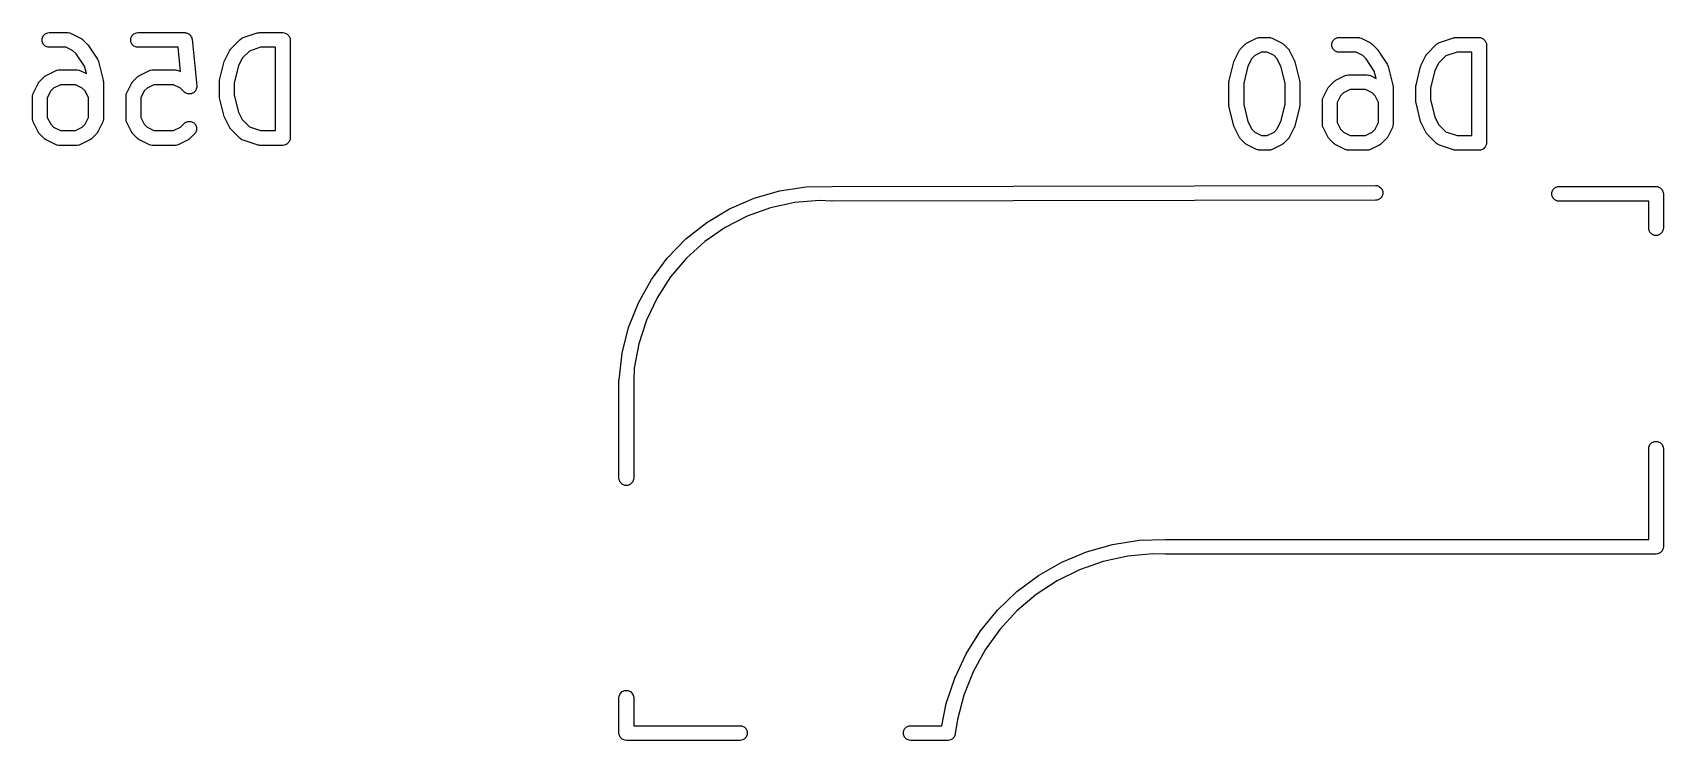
# Model space of a CAD drawing. Extents: x 2.6 to 14.1, y -9.2 to -3.9.
# Drawn here: x 13.325 to 13.979, y -6.489 to -6.205 of the extents above; entities that cross this region are included whole.
import ezdxf

# ---------------------------------------------------------------- set-up
doc = ezdxf.new("R2010")
doc.units = 0
doc.header["$MEASUREMENT"] = 0
doc.layers.add('BLACK', color=7, linetype='CONTINUOUS')

msp = doc.modelspace()

# ---------------------------------------------------------------- linework, layer by layer
at = {"layer": 'BLACK', "linetype": 'CONTINUOUS'}
for p, q in [((13.3285, -6.20693), (13.32894, -6.20586)), ((13.32894, -6.20586), (13.32975, -6.20505)), ((13.32975, -6.20505), (13.33082, -6.20461)), ((13.33082, -6.20461), (13.3314, -6.20455)), ((13.3314, -6.20455), (13.33889, -6.20455)), ((13.33889, -6.20455), (13.33947, -6.20461)), ((13.33947, -6.20461), (13.33957, -6.20465)), ((13.33957, -6.20465), (13.33967, -6.20466)), ((13.33967, -6.20466), (13.34021, -6.20486)), ((13.34021, -6.20486), (13.34396, -6.20674)), ((13.36412, -6.20693), (13.36456, -6.20586)), ((13.36456, -6.20586), (13.36538, -6.20505)), ((13.36538, -6.20505), (13.36644, -6.20461)), ((13.36644, -6.20461), (13.36702, -6.20455)), ((13.36702, -6.20455), (13.38576, -6.20455)), ((13.38576, -6.20455), (13.38598, -6.20457)), ((13.38598, -6.20457), (13.38605, -6.20457)), ((13.38605, -6.20457), (13.38612, -6.20459)), ((13.38612, -6.20459), (13.38634, -6.20461)), ((13.38634, -6.20461), (13.38674, -6.20477)), ((13.38674, -6.20477), (13.38715, -6.2049)), ((13.38715, -6.2049), (13.38727, -6.20499)), ((13.38727, -6.20499), (13.3874, -6.20505)), ((13.3874, -6.20505), (13.38771, -6.20535)), ((13.38771, -6.20535), (13.38804, -6.20563)), ((13.38804, -6.20563), (13.38811, -6.20576)), ((13.38811, -6.20576), (13.38822, -6.20586)), ((13.38822, -6.20586), (13.38838, -6.20626)), ((13.38838, -6.20626), (13.38859, -6.20664)), ((13.38859, -6.20664), (13.38863, -6.20686)), ((13.40867, -6.20681), (13.4092, -6.20658)), ((13.4092, -6.20658), (13.41483, -6.2047)), ((13.41483, -6.2047), (13.41511, -6.20464)), ((13.41511, -6.20464), (13.41518, -6.20461)), ((13.41518, -6.20461), (13.41529, -6.2046)), ((13.41529, -6.2046), (13.41539, -6.20458)), ((13.41539, -6.20458), (13.41547, -6.20458)), ((13.41547, -6.20458), (13.41576, -6.20455)), ((13.41576, -6.20455), (13.42513, -6.20455)), ((13.42513, -6.20455), (13.42571, -6.20461)), ((13.42571, -6.20461), (13.42677, -6.20505)), ((13.42677, -6.20505), (13.42759, -6.20586)), ((13.42759, -6.20586), (13.42803, -6.20693)), ((13.81601, -6.20683), (13.81655, -6.20663)), ((13.81655, -6.20663), (13.81666, -6.20662)), ((13.81666, -6.20662), (13.81676, -6.20658)), ((13.81676, -6.20658), (13.81733, -6.20652)), ((13.81733, -6.20652), (13.82108, -6.20652)), ((13.82108, -6.20652), (13.82166, -6.20658)), ((13.82166, -6.20658), (13.82176, -6.20662)), ((13.82176, -6.20662), (13.82186, -6.20663)), ((13.82186, -6.20663), (13.8224, -6.20683)), ((13.84756, -6.20702), (13.84863, -6.20658)), ((13.84863, -6.20658), (13.84921, -6.20652)), ((13.84921, -6.20652), (13.8567, -6.20652)), ((13.8567, -6.20652), (13.85728, -6.20658)), ((13.85728, -6.20658), (13.85738, -6.20662)), ((13.85738, -6.20662), (13.85748, -6.20663)), ((13.85748, -6.20663), (13.85802, -6.20683)), ((13.88952, -6.20855), (13.89514, -6.20667)), ((13.89514, -6.20667), (13.89543, -6.20661)), ((13.89543, -6.20661), (13.8955, -6.20658)), ((13.8955, -6.20658), (13.8956, -6.20657)), ((13.8956, -6.20657), (13.89571, -6.20654)), ((13.89571, -6.20654), (13.89578, -6.20655)), ((13.89578, -6.20655), (13.89607, -6.20652)), ((13.89607, -6.20652), (13.90545, -6.20652)), ((13.90545, -6.20652), (13.90602, -6.20658)), ((13.90602, -6.20658), (13.90709, -6.20702)), ((13.3285, -6.20808), (13.3285, -6.20693)), ((13.32894, -6.20915), (13.3285, -6.20808)), ((13.32975, -6.20996), (13.32894, -6.20915)), ((13.33082, -6.2104), (13.32975, -6.20996)), ((13.3314, -6.21046), (13.33082, -6.2104)), ((13.3382, -6.21046), (13.3314, -6.21046)), ((13.34089, -6.21181), (13.3382, -6.21046)), ((13.34222, -6.21314), (13.34089, -6.21181)), ((13.34553, -6.21809), (13.34222, -6.21314)), ((13.34396, -6.20674), (13.34421, -6.20689)), ((13.34421, -6.20689), (13.34428, -6.20692)), ((13.34428, -6.20692), (13.34436, -6.20699)), ((13.34436, -6.20699), (13.34445, -6.20705)), ((13.34445, -6.20705), (13.34451, -6.20711)), ((13.34451, -6.20711), (13.34473, -6.20729)), ((13.34473, -6.20729), (13.34661, -6.20917)), ((13.34661, -6.20917), (13.34661, -6.20917)), ((13.34661, -6.20917), (13.34661, -6.20917)), ((13.34661, -6.20917), (13.3468, -6.2094)), ((13.3468, -6.2094), (13.34697, -6.20961)), ((13.34697, -6.20961), (13.34697, -6.20961)), ((13.34697, -6.20961), (13.34698, -6.20962)), ((13.34698, -6.20962), (13.35072, -6.21524)), ((13.36412, -6.20808), (13.36412, -6.20693)), ((13.36456, -6.20915), (13.36412, -6.20808)), ((13.36538, -6.20996), (13.36456, -6.20915)), ((13.36644, -6.2104), (13.36538, -6.20996)), ((13.36702, -6.21046), (13.36644, -6.2104)), ((13.38309, -6.21046), (13.36702, -6.21046)), ((13.38407, -6.22023), (13.38309, -6.21046)), ((13.38863, -6.20686), (13.38866, -6.20693)), ((13.38866, -6.20693), (13.38866, -6.207)), ((13.38866, -6.207), (13.3887, -6.20721)), ((13.3887, -6.20721), (13.39058, -6.22596)), ((13.40187, -6.21556), (13.40374, -6.21181)), ((13.40374, -6.21181), (13.4039, -6.21156)), ((13.4039, -6.21156), (13.40393, -6.21149)), ((13.40393, -6.21149), (13.404, -6.21141)), ((13.404, -6.21141), (13.40405, -6.21132)), ((13.40405, -6.21132), (13.40411, -6.21127)), ((13.40411, -6.21127), (13.4043, -6.21104)), ((13.4043, -6.21104), (13.40805, -6.20729)), ((13.40805, -6.20729), (13.40849, -6.20692)), ((13.40849, -6.20692), (13.40859, -6.20688)), ((13.40859, -6.20688), (13.40867, -6.20681)), ((13.41173, -6.21196), (13.40881, -6.21488)), ((13.41624, -6.21046), (13.41173, -6.21196)), ((13.42218, -6.21046), (13.41624, -6.21046)), ((13.42218, -6.24392), (13.42218, -6.21046)), ((13.42803, -6.20693), (13.42809, -6.2075)), ((13.42809, -6.2075), (13.42809, -6.24687)), ((13.80719, -6.21565), (13.80907, -6.2119)), ((13.80907, -6.2119), (13.80922, -6.21165)), ((13.80922, -6.21165), (13.80925, -6.21158)), ((13.80925, -6.21158), (13.80932, -6.2115)), ((13.80932, -6.2115), (13.80938, -6.21141)), ((13.80938, -6.21141), (13.80944, -6.21136)), ((13.80944, -6.21136), (13.80962, -6.21113)), ((13.80962, -6.21113), (13.8115, -6.20926)), ((13.8115, -6.20926), (13.81172, -6.20907)), ((13.81172, -6.20907), (13.81177, -6.20902)), ((13.81177, -6.20902), (13.81186, -6.20896)), ((13.81186, -6.20896), (13.81194, -6.20889)), ((13.81194, -6.20889), (13.81202, -6.20886)), ((13.81202, -6.20886), (13.81226, -6.20871)), ((13.81226, -6.20871), (13.81601, -6.20683)), ((13.81803, -6.21243), (13.81533, -6.21377)), ((13.82039, -6.21243), (13.81803, -6.21243)), ((13.82308, -6.21377), (13.82039, -6.21243)), ((13.8224, -6.20683), (13.82615, -6.20871)), ((13.82615, -6.20871), (13.8264, -6.20886)), ((13.8264, -6.20886), (13.82647, -6.20889)), ((13.82647, -6.20889), (13.82655, -6.20896)), ((13.82655, -6.20896), (13.82664, -6.20902)), ((13.82664, -6.20902), (13.82669, -6.20907)), ((13.82669, -6.20907), (13.82692, -6.20926)), ((13.82692, -6.20926), (13.8288, -6.21113)), ((13.8288, -6.21113), (13.82898, -6.21136)), ((13.82898, -6.21136), (13.82904, -6.21141)), ((13.82904, -6.21141), (13.8291, -6.2115)), ((13.8291, -6.2115), (13.82916, -6.21158)), ((13.82916, -6.21158), (13.82919, -6.21165)), ((13.82919, -6.21165), (13.82935, -6.2119)), ((13.82935, -6.2119), (13.83122, -6.21565)), ((13.84631, -6.2089), (13.84675, -6.20783)), ((13.84631, -6.21005), (13.84631, -6.2089)), ((13.84675, -6.21111), (13.84631, -6.21005)), ((13.84675, -6.20783), (13.84756, -6.20702)), ((13.84756, -6.21193), (13.84675, -6.21111)), ((13.84863, -6.21237), (13.84756, -6.21193)), ((13.84921, -6.21243), (13.84863, -6.21237)), ((13.85601, -6.21243), (13.84921, -6.21243)), ((13.8587, -6.21377), (13.85601, -6.21243)), ((13.85802, -6.20683), (13.86177, -6.20871)), ((13.86177, -6.20871), (13.86202, -6.20886)), ((13.86202, -6.20886), (13.86209, -6.20889)), ((13.86209, -6.20889), (13.86218, -6.20896)), ((13.86218, -6.20896), (13.86226, -6.20902)), ((13.86226, -6.20902), (13.86232, -6.20907)), ((13.86232, -6.20907), (13.86254, -6.20926)), ((13.86254, -6.20926), (13.86442, -6.21113)), ((13.86442, -6.21113), (13.86442, -6.21114)), ((13.86442, -6.21114), (13.86442, -6.21114)), ((13.86442, -6.21114), (13.86461, -6.21137)), ((13.86461, -6.21137), (13.86478, -6.21158)), ((13.86478, -6.21158), (13.86478, -6.21158)), ((13.86478, -6.21158), (13.86479, -6.21158)), ((13.86479, -6.21158), (13.86853, -6.21721)), ((13.88443, -6.21324), (13.88461, -6.21301)), ((13.88461, -6.21301), (13.88836, -6.20926)), ((13.88836, -6.20926), (13.88881, -6.20889)), ((13.88881, -6.20889), (13.88891, -6.20885)), ((13.88891, -6.20885), (13.88899, -6.20878)), ((13.88899, -6.20878), (13.88952, -6.20855)), ((13.89655, -6.21243), (13.89205, -6.21393)), ((13.9025, -6.21243), (13.89655, -6.21243)), ((13.9025, -6.24589), (13.9025, -6.21243)), ((13.90709, -6.20702), (13.9079, -6.20783)), ((13.9079, -6.20783), (13.90834, -6.2089)), ((13.90834, -6.2089), (13.9084, -6.20947)), ((13.9084, -6.20947), (13.9084, -6.24884)), ((13.33382, -6.21986), (13.33436, -6.21965)), ((13.33436, -6.21965), (13.33447, -6.21965)), ((13.33447, -6.21965), (13.33457, -6.21961)), ((13.33457, -6.21961), (13.33514, -6.21955)), ((13.33514, -6.21955), (13.34264, -6.21955)), ((13.34264, -6.21955), (13.34322, -6.21961)), ((13.34322, -6.21961), (13.34332, -6.21965)), ((13.34332, -6.21965), (13.34342, -6.21965)), ((13.34342, -6.21965), (13.34396, -6.21986)), ((13.34626, -6.22101), (13.34553, -6.21809)), ((13.35072, -6.21524), (13.35089, -6.21556)), ((13.35089, -6.21556), (13.35094, -6.21562)), ((13.35094, -6.21562), (13.35096, -6.21569)), ((13.35096, -6.21569), (13.351, -6.21575)), ((13.351, -6.21575), (13.35101, -6.21582)), ((13.35101, -6.21582), (13.35113, -6.21616)), ((13.35113, -6.21616), (13.35301, -6.22366)), ((13.37132, -6.21986), (13.37186, -6.21965)), ((13.37186, -6.21965), (13.37197, -6.21965)), ((13.37197, -6.21965), (13.37206, -6.21961)), ((13.37206, -6.21961), (13.37264, -6.21955)), ((13.37264, -6.21955), (13.38201, -6.21955)), ((13.38201, -6.21955), (13.38259, -6.21961)), ((13.38259, -6.21961), (13.38269, -6.21965)), ((13.38269, -6.21965), (13.38279, -6.21965)), ((13.38279, -6.21965), (13.38333, -6.21986)), ((13.39977, -6.22366), (13.40165, -6.21616)), ((13.40165, -6.21616), (13.40166, -6.21612)), ((13.40166, -6.2161), (13.40175, -6.21586)), ((13.40166, -6.21612), (13.40166, -6.2161)), ((13.40175, -6.21586), (13.40184, -6.21562)), ((13.40184, -6.21562), (13.40185, -6.2156)), ((13.40185, -6.2156), (13.40187, -6.21556)), ((13.4073, -6.21791), (13.40559, -6.22474)), ((13.40881, -6.21488), (13.4073, -6.21791)), ((13.8051, -6.22376), (13.80697, -6.21626)), ((13.80697, -6.21626), (13.80699, -6.21621)), ((13.80699, -6.21619), (13.80708, -6.21595)), ((13.80699, -6.21621), (13.80699, -6.21619)), ((13.80708, -6.21595), (13.80717, -6.21571)), ((13.80717, -6.21571), (13.80718, -6.21569)), ((13.80718, -6.21569), (13.80719, -6.21565)), ((13.81262, -6.218), (13.81091, -6.22483)), ((13.81414, -6.21497), (13.81262, -6.218)), ((13.81533, -6.21377), (13.81414, -6.21497)), ((13.82428, -6.21497), (13.82308, -6.21377)), ((13.8258, -6.218), (13.82428, -6.21497)), ((13.8275, -6.22483), (13.8258, -6.218)), ((13.83122, -6.21565), (13.83124, -6.21569)), ((13.83124, -6.21569), (13.83125, -6.21571)), ((13.83125, -6.21571), (13.83134, -6.21595)), ((13.83134, -6.21595), (13.83143, -6.21619)), ((13.83143, -6.21619), (13.83143, -6.21621)), ((13.83143, -6.21621), (13.83145, -6.21626)), ((13.83145, -6.21626), (13.83332, -6.22376)), ((13.86003, -6.2151), (13.8587, -6.21377)), ((13.86334, -6.22006), (13.86003, -6.2151)), ((13.86853, -6.21721), (13.8687, -6.21753)), ((13.8687, -6.21753), (13.86875, -6.21759)), ((13.86875, -6.21759), (13.86877, -6.21766)), ((13.86877, -6.21766), (13.86881, -6.21772)), ((13.86881, -6.21772), (13.86882, -6.21779)), ((13.86882, -6.21779), (13.86894, -6.21813)), ((13.86894, -6.21813), (13.87082, -6.22563)), ((13.88009, -6.22563), (13.88196, -6.21813)), ((13.88196, -6.21813), (13.88198, -6.21809)), ((13.88198, -6.21807), (13.88207, -6.21783)), ((13.88198, -6.21809), (13.88198, -6.21807)), ((13.88207, -6.21783), (13.88216, -6.21759)), ((13.88216, -6.21759), (13.88217, -6.21757)), ((13.88217, -6.21757), (13.88218, -6.21753)), ((13.88218, -6.21753), (13.88406, -6.21378)), ((13.88406, -6.21378), (13.88422, -6.21353)), ((13.88422, -6.21353), (13.88425, -6.21346)), ((13.88425, -6.21346), (13.88431, -6.21338)), ((13.88431, -6.21338), (13.88437, -6.21329)), ((13.88437, -6.21329), (13.88443, -6.21324)), ((13.88913, -6.21685), (13.88761, -6.21988)), ((13.89205, -6.21393), (13.88913, -6.21685)), ((13.325, -6.22868), (13.32688, -6.22493)), ((13.32688, -6.22493), (13.32704, -6.22468)), ((13.32704, -6.22468), (13.32707, -6.22461)), ((13.32707, -6.22461), (13.32713, -6.22453)), ((13.32713, -6.22453), (13.32719, -6.22444)), ((13.32719, -6.22444), (13.32725, -6.22439)), ((13.32725, -6.22439), (13.32743, -6.22416)), ((13.32743, -6.22416), (13.32931, -6.22229)), ((13.32931, -6.22229), (13.32953, -6.2221)), ((13.32953, -6.2221), (13.32958, -6.22204)), ((13.32958, -6.22204), (13.32967, -6.22199)), ((13.32967, -6.22199), (13.32975, -6.22192)), ((13.32975, -6.22192), (13.32983, -6.22189)), ((13.32983, -6.22189), (13.33007, -6.22174)), ((13.33007, -6.22174), (13.33382, -6.21986)), ((13.33584, -6.22546), (13.33314, -6.2268)), ((13.34195, -6.22546), (13.33584, -6.22546)), ((13.34464, -6.2268), (13.34195, -6.22546)), ((13.34396, -6.21986), (13.34626, -6.22101)), ((13.35301, -6.22366), (13.35302, -6.22376)), ((13.35302, -6.22376), (13.35304, -6.2238)), ((13.35304, -6.2238), (13.35306, -6.22402)), ((13.35306, -6.22402), (13.35309, -6.22423)), ((13.35309, -6.22423), (13.35309, -6.22428)), ((13.35309, -6.22428), (13.3531, -6.22438)), ((13.3531, -6.22438), (13.3531, -6.23938)), ((13.3625, -6.22868), (13.36437, -6.22493)), ((13.36437, -6.22493), (13.36453, -6.22468)), ((13.36453, -6.22468), (13.36456, -6.22461)), ((13.36456, -6.22461), (13.36463, -6.22453)), ((13.36463, -6.22453), (13.36468, -6.22444)), ((13.36468, -6.22444), (13.36474, -6.22439)), ((13.36474, -6.22439), (13.36493, -6.22416)), ((13.36493, -6.22416), (13.3668, -6.22229)), ((13.3668, -6.22229), (13.36703, -6.2221)), ((13.36703, -6.2221), (13.36708, -6.22204)), ((13.36708, -6.22204), (13.36717, -6.22199)), ((13.36717, -6.22199), (13.36725, -6.22192)), ((13.36725, -6.22192), (13.36732, -6.22189)), ((13.36732, -6.22189), (13.36757, -6.22174)), ((13.36757, -6.22174), (13.37132, -6.21986)), ((13.37334, -6.22546), (13.37064, -6.2268)), ((13.38132, -6.22546), (13.37334, -6.22546)), ((13.38401, -6.2268), (13.38132, -6.22546)), ((13.38333, -6.21986), (13.38407, -6.22023)), ((13.39058, -6.22596), (13.39058, -6.22654)), ((13.39968, -6.22438), (13.39969, -6.22428)), ((13.39968, -6.23), (13.39968, -6.22438)), ((13.39969, -6.22423), (13.39972, -6.22402)), ((13.39969, -6.22428), (13.39969, -6.22423)), ((13.39972, -6.22402), (13.39974, -6.2238)), ((13.39974, -6.2238), (13.39976, -6.22376)), ((13.39976, -6.22376), (13.39977, -6.22366)), ((13.40559, -6.22474), (13.40559, -6.22964)), ((13.80501, -6.22433), (13.80504, -6.22411)), ((13.80502, -6.22437), (13.80501, -6.22433)), ((13.80501, -6.22447), (13.80502, -6.22437)), ((13.80501, -6.23385), (13.80501, -6.22447)), ((13.80504, -6.22411), (13.80506, -6.2239)), ((13.80506, -6.2239), (13.80508, -6.22385)), ((13.80508, -6.22385), (13.8051, -6.22376)), ((13.81091, -6.22483), (13.81091, -6.23348)), ((13.8275, -6.23348), (13.8275, -6.22483)), ((13.83332, -6.22376), (13.83334, -6.22385)), ((13.83334, -6.22385), (13.83335, -6.2239)), ((13.83335, -6.2239), (13.83337, -6.22411)), ((13.83337, -6.22411), (13.83341, -6.22433)), ((13.83341, -6.22433), (13.8334, -6.22437)), ((13.8334, -6.22437), (13.83341, -6.22447)), ((13.83341, -6.22447), (13.83341, -6.23385)), ((13.84506, -6.22636), (13.84524, -6.22613)), ((13.84524, -6.22613), (13.84712, -6.22426)), ((13.84712, -6.22426), (13.84734, -6.22407)), ((13.84734, -6.22407), (13.84739, -6.22401)), ((13.84739, -6.22401), (13.84748, -6.22396)), ((13.84748, -6.22396), (13.84756, -6.22389)), ((13.84756, -6.22389), (13.84764, -6.22386)), ((13.84764, -6.22386), (13.84788, -6.22371)), ((13.84788, -6.22371), (13.85163, -6.22183)), ((13.85163, -6.22183), (13.85217, -6.22162)), ((13.85217, -6.22162), (13.85228, -6.22162)), ((13.85228, -6.22162), (13.85238, -6.22158)), ((13.85238, -6.22158), (13.85295, -6.22152)), ((13.85295, -6.22152), (13.86045, -6.22152)), ((13.86045, -6.22152), (13.86103, -6.22158)), ((13.86103, -6.22158), (13.86113, -6.22162)), ((13.86113, -6.22162), (13.86123, -6.22162)), ((13.86123, -6.22162), (13.86177, -6.22183)), ((13.86177, -6.22183), (13.86407, -6.22298)), ((13.86407, -6.22298), (13.86334, -6.22006)), ((13.87082, -6.22563), (13.87083, -6.22573)), ((13.87083, -6.22573), (13.87085, -6.22577)), ((13.87085, -6.22577), (13.87087, -6.22599)), ((13.87087, -6.22599), (13.8709, -6.2262)), ((13.8709, -6.2262), (13.8709, -6.22625)), ((13.8709, -6.22625), (13.87091, -6.22635)), ((13.88, -6.2262), (13.88003, -6.22599)), ((13.88001, -6.22625), (13.88, -6.2262)), ((13.88, -6.22635), (13.88001, -6.22625)), ((13.88003, -6.22599), (13.88006, -6.22577)), ((13.88006, -6.22577), (13.88007, -6.22573)), ((13.88007, -6.22573), (13.88009, -6.22563)), ((13.88761, -6.21988), (13.8859, -6.22671)), ((13.32469, -6.23), (13.32475, -6.22943)), ((13.32469, -6.23938), (13.32469, -6.23)), ((13.32475, -6.22943), (13.32479, -6.22933)), ((13.32479, -6.22933), (13.3248, -6.22922)), ((13.3248, -6.22922), (13.325, -6.22868)), ((13.33195, -6.228), (13.3306, -6.2307)), ((13.3306, -6.2307), (13.3306, -6.23868)), ((13.33314, -6.2268), (13.33195, -6.228)), ((13.34584, -6.228), (13.34464, -6.2268)), ((13.34719, -6.2307), (13.34584, -6.228)), ((13.34719, -6.23868), (13.34719, -6.2307)), ((13.36219, -6.23), (13.36224, -6.22943)), ((13.36219, -6.23938), (13.36219, -6.23)), ((13.36224, -6.22943), (13.36229, -6.22933)), ((13.36229, -6.22922), (13.3625, -6.22868)), ((13.36229, -6.22933), (13.36229, -6.22922)), ((13.36944, -6.228), (13.36809, -6.2307)), ((13.36809, -6.2307), (13.36809, -6.23868)), ((13.37064, -6.2268), (13.36944, -6.228)), ((13.38555, -6.22834), (13.38401, -6.2268)), ((13.386, -6.22871), (13.38555, -6.22834)), ((13.38613, -6.22876), (13.386, -6.22871)), ((13.38625, -6.22886), (13.38613, -6.22876)), ((13.38666, -6.22898), (13.38625, -6.22886)), ((13.38706, -6.22915), (13.38666, -6.22898)), ((13.38721, -6.22915), (13.38706, -6.22915)), ((13.38735, -6.22919), (13.38721, -6.22915)), ((13.38778, -6.22915), (13.38735, -6.22919)), ((13.38821, -6.22915), (13.38778, -6.22915)), ((13.38835, -6.22909), (13.38821, -6.22915)), ((13.3885, -6.22908), (13.38835, -6.22909)), ((13.38888, -6.22887), (13.3885, -6.22908)), ((13.38928, -6.22871), (13.38888, -6.22887)), ((13.38938, -6.2286), (13.38928, -6.22871)), ((13.38951, -6.22853), (13.38938, -6.2286)), ((13.38979, -6.2282), (13.38951, -6.22853)), ((13.39009, -6.22789), (13.38979, -6.2282)), ((13.39015, -6.22776), (13.39009, -6.22789)), ((13.39024, -6.22764), (13.39015, -6.22776)), ((13.39037, -6.22723), (13.39024, -6.22764)), ((13.39053, -6.22683), (13.39037, -6.22723)), ((13.39058, -6.22654), (13.39053, -6.22668)), ((13.39053, -6.22668), (13.39053, -6.22683)), ((13.39969, -6.2301), (13.39968, -6.23)), ((13.39969, -6.23015), (13.39969, -6.2301)), ((13.39972, -6.23036), (13.39969, -6.23015)), ((13.39974, -6.23058), (13.39972, -6.23036)), ((13.39976, -6.23062), (13.39974, -6.23058)), ((13.39977, -6.23072), (13.39976, -6.23062)), ((13.40165, -6.23822), (13.39977, -6.23072)), ((13.40559, -6.22964), (13.4073, -6.23647)), ((13.8425, -6.23197), (13.84256, -6.23139)), ((13.8425, -6.24134), (13.8425, -6.23197)), ((13.84256, -6.23139), (13.8426, -6.2313)), ((13.8426, -6.2313), (13.84261, -6.23119)), ((13.84261, -6.23119), (13.84281, -6.23065)), ((13.84281, -6.23065), (13.84469, -6.2269)), ((13.84469, -6.2269), (13.84485, -6.22665)), ((13.84485, -6.22665), (13.84488, -6.22658)), ((13.84488, -6.22658), (13.84494, -6.2265)), ((13.84494, -6.2265), (13.845, -6.22641)), ((13.845, -6.22641), (13.84506, -6.22636)), ((13.84976, -6.22997), (13.84841, -6.23267)), ((13.84841, -6.23267), (13.84841, -6.24065)), ((13.85095, -6.22877), (13.84976, -6.22997)), ((13.85365, -6.22742), (13.85095, -6.22877)), ((13.85976, -6.22742), (13.85365, -6.22742)), ((13.86245, -6.22877), (13.85976, -6.22742)), ((13.86365, -6.22997), (13.86245, -6.22877)), ((13.865, -6.23267), (13.86365, -6.22997)), ((13.865, -6.24065), (13.865, -6.23267)), ((13.87091, -6.22635), (13.87091, -6.24134)), ((13.88, -6.23197), (13.88, -6.22635)), ((13.88001, -6.23207), (13.88, -6.23197)), ((13.88, -6.23211), (13.88001, -6.23207)), ((13.88003, -6.23233), (13.88, -6.23211)), ((13.88006, -6.23255), (13.88003, -6.23233)), ((13.88007, -6.23259), (13.88006, -6.23255)), ((13.88009, -6.23269), (13.88007, -6.23259)), ((13.88196, -6.24019), (13.88009, -6.23269)), ((13.8859, -6.22671), (13.8859, -6.23161)), ((13.8859, -6.23161), (13.88761, -6.23844)), ((13.32475, -6.23995), (13.32469, -6.23938)), ((13.3306, -6.23868), (13.33195, -6.24138)), ((13.34584, -6.24138), (13.34719, -6.23868)), ((13.3531, -6.23938), (13.35304, -6.23995)), ((13.36224, -6.23995), (13.36219, -6.23938)), ((13.36809, -6.23868), (13.36944, -6.24138)), ((13.40166, -6.23826), (13.40165, -6.23822)), ((13.40166, -6.23828), (13.40166, -6.23826)), ((13.40175, -6.23852), (13.40166, -6.23828)), ((13.40184, -6.23876), (13.40175, -6.23852)), ((13.40185, -6.23878), (13.40184, -6.23876)), ((13.40187, -6.23882), (13.40185, -6.23878)), ((13.40374, -6.24257), (13.40187, -6.23882)), ((13.4073, -6.23647), (13.40881, -6.2395)), ((13.80502, -6.23395), (13.80501, -6.23385)), ((13.80501, -6.23399), (13.80502, -6.23395)), ((13.80504, -6.2342), (13.80501, -6.23399)), ((13.80506, -6.23442), (13.80504, -6.2342)), ((13.80508, -6.23446), (13.80506, -6.23442)), ((13.8051, -6.23456), (13.80508, -6.23446)), ((13.80697, -6.24206), (13.8051, -6.23456)), ((13.81091, -6.23348), (13.81262, -6.24031)), ((13.8258, -6.24031), (13.8275, -6.23348)), ((13.83332, -6.23456), (13.83145, -6.24206)), ((13.83334, -6.23446), (13.83332, -6.23456)), ((13.83335, -6.23442), (13.83334, -6.23446)), ((13.83337, -6.2342), (13.83335, -6.23442)), ((13.83341, -6.23399), (13.83337, -6.2342)), ((13.83341, -6.23385), (13.8334, -6.23395)), ((13.8334, -6.23395), (13.83341, -6.23399)), ((13.88761, -6.23844), (13.88913, -6.24147)), ((13.32479, -6.24005), (13.32475, -6.23995)), ((13.3248, -6.24016), (13.32479, -6.24005)), ((13.325, -6.2407), (13.3248, -6.24016)), ((13.32688, -6.24445), (13.325, -6.2407)), ((13.32704, -6.24469), (13.32688, -6.24445)), ((13.32707, -6.24477), (13.32704, -6.24469)), ((13.32713, -6.24485), (13.32707, -6.24477)), ((13.32719, -6.24494), (13.32713, -6.24485)), ((13.32725, -6.24499), (13.32719, -6.24494)), ((13.32743, -6.24521), (13.32725, -6.24499)), ((13.32931, -6.24709), (13.32743, -6.24521)), ((13.33195, -6.24138), (13.33314, -6.24257)), ((13.33314, -6.24257), (13.33584, -6.24392)), ((13.33584, -6.24392), (13.34195, -6.24392)), ((13.34195, -6.24392), (13.34464, -6.24257)), ((13.34464, -6.24257), (13.34584, -6.24138)), ((13.35036, -6.24521), (13.34848, -6.24709)), ((13.35054, -6.24499), (13.35036, -6.24521)), ((13.3506, -6.24494), (13.35054, -6.24499)), ((13.35066, -6.24485), (13.3506, -6.24494)), ((13.35072, -6.24477), (13.35066, -6.24485)), ((13.35075, -6.24469), (13.35072, -6.24477)), ((13.35091, -6.24445), (13.35075, -6.24469)), ((13.35278, -6.2407), (13.35091, -6.24445)), ((13.35299, -6.24016), (13.35278, -6.2407)), ((13.353, -6.24005), (13.35299, -6.24016)), ((13.35304, -6.23995), (13.353, -6.24005)), ((13.36229, -6.24005), (13.36224, -6.23995)), ((13.36229, -6.24016), (13.36229, -6.24005)), ((13.3625, -6.2407), (13.36229, -6.24016)), ((13.36437, -6.24445), (13.3625, -6.2407)), ((13.36453, -6.24469), (13.36437, -6.24445)), ((13.36456, -6.24477), (13.36453, -6.24469)), ((13.36463, -6.24485), (13.36456, -6.24477)), ((13.36468, -6.24494), (13.36463, -6.24485)), ((13.36474, -6.24499), (13.36468, -6.24494)), ((13.36493, -6.24521), (13.36474, -6.24499)), ((13.3668, -6.24709), (13.36493, -6.24521)), ((13.36944, -6.24138), (13.37064, -6.24257)), ((13.37064, -6.24257), (13.37334, -6.24392)), ((13.37334, -6.24392), (13.38132, -6.24392)), ((13.38132, -6.24392), (13.38401, -6.24257)), ((13.38401, -6.24257), (13.38555, -6.24104)), ((13.38555, -6.24104), (13.386, -6.24067)), ((13.386, -6.24067), (13.38706, -6.24023)), ((13.38706, -6.24023), (13.38821, -6.24023)), ((13.38973, -6.24521), (13.38785, -6.24709)), ((13.38821, -6.24023), (13.38928, -6.24067)), ((13.38928, -6.24067), (13.39009, -6.24148)), ((13.39009, -6.24477), (13.38973, -6.24521)), ((13.39009, -6.24148), (13.39053, -6.24255)), ((13.39053, -6.2437), (13.39009, -6.24477)), ((13.39053, -6.24255), (13.39053, -6.2437)), ((13.4039, -6.24282), (13.40374, -6.24257)), ((13.40393, -6.24289), (13.4039, -6.24282)), ((13.404, -6.24297), (13.40393, -6.24289)), ((13.40405, -6.24306), (13.404, -6.24297)), ((13.40411, -6.24311), (13.40405, -6.24306)), ((13.4043, -6.24334), (13.40411, -6.24311)), ((13.40805, -6.24709), (13.4043, -6.24334)), ((13.40881, -6.2395), (13.41173, -6.24242)), ((13.41173, -6.24242), (13.41624, -6.24392)), ((13.41624, -6.24392), (13.42218, -6.24392)), ((13.80699, -6.2421), (13.80697, -6.24206)), ((13.80699, -6.24212), (13.80699, -6.2421)), ((13.80708, -6.24236), (13.80699, -6.24212)), ((13.80717, -6.24261), (13.80708, -6.24236)), ((13.80718, -6.24262), (13.80717, -6.24261)), ((13.80719, -6.24266), (13.80718, -6.24262)), ((13.80907, -6.24641), (13.80719, -6.24266)), ((13.81262, -6.24031), (13.81414, -6.24334)), ((13.81414, -6.24334), (13.81533, -6.24454)), ((13.81533, -6.24454), (13.81803, -6.24589)), ((13.81803, -6.24589), (13.82039, -6.24589)), ((13.82039, -6.24589), (13.82308, -6.24454)), ((13.82308, -6.24454), (13.82428, -6.24334)), ((13.82428, -6.24334), (13.8258, -6.24031)), ((13.83122, -6.24266), (13.82935, -6.24641)), ((13.83124, -6.24262), (13.83122, -6.24266)), ((13.83125, -6.24261), (13.83124, -6.24262)), ((13.83134, -6.24236), (13.83125, -6.24261)), ((13.83143, -6.24212), (13.83134, -6.24236)), ((13.83145, -6.24206), (13.83143, -6.2421)), ((13.83143, -6.2421), (13.83143, -6.24212)), ((13.84256, -6.24192), (13.8425, -6.24134)), ((13.8426, -6.24202), (13.84256, -6.24192)), ((13.84261, -6.24212), (13.8426, -6.24202)), ((13.84281, -6.24266), (13.84261, -6.24212)), ((13.84469, -6.24641), (13.84281, -6.24266)), ((13.84841, -6.24065), (13.84976, -6.24334)), ((13.84976, -6.24334), (13.85095, -6.24454)), ((13.85095, -6.24454), (13.85365, -6.24589)), ((13.85365, -6.24589), (13.85976, -6.24589)), ((13.85976, -6.24589), (13.86245, -6.24454)), ((13.86245, -6.24454), (13.86365, -6.24334)), ((13.86365, -6.24334), (13.865, -6.24065)), ((13.87059, -6.24266), (13.86872, -6.24641)), ((13.8708, -6.24212), (13.87059, -6.24266)), ((13.87081, -6.24202), (13.8708, -6.24212)), ((13.87085, -6.24192), (13.87081, -6.24202)), ((13.87091, -6.24134), (13.87085, -6.24192)), ((13.88198, -6.24023), (13.88196, -6.24019)), ((13.88198, -6.24025), (13.88198, -6.24023)), ((13.88207, -6.24049), (13.88198, -6.24025)), ((13.88216, -6.24073), (13.88207, -6.24049)), ((13.88217, -6.24075), (13.88216, -6.24073)), ((13.88218, -6.24079), (13.88217, -6.24075)), ((13.88406, -6.24454), (13.88218, -6.24079)), ((13.88422, -6.24479), (13.88406, -6.24454)), ((13.88425, -6.24486), (13.88422, -6.24479)), ((13.88431, -6.24494), (13.88425, -6.24486)), ((13.88437, -6.24503), (13.88431, -6.24494)), ((13.88443, -6.24508), (13.88437, -6.24503)), ((13.88461, -6.24531), (13.88443, -6.24508)), ((13.88836, -6.24906), (13.88461, -6.24531)), ((13.88913, -6.24147), (13.89205, -6.24439)), ((13.89205, -6.24439), (13.89655, -6.24589)), ((13.89655, -6.24589), (13.9025, -6.24589)), ((13.32953, -6.24727), (13.32931, -6.24709)), ((13.32958, -6.24733), (13.32953, -6.24727)), ((13.32967, -6.24739), (13.32958, -6.24733)), ((13.32975, -6.24746), (13.32967, -6.24739)), ((13.32983, -6.24748), (13.32975, -6.24746)), ((13.33007, -6.24764), (13.32983, -6.24748)), ((13.33382, -6.24952), (13.33007, -6.24764)), ((13.33436, -6.24972), (13.33382, -6.24952)), ((13.33447, -6.24973), (13.33436, -6.24972)), ((13.33457, -6.24977), (13.33447, -6.24973)), ((13.33514, -6.24983), (13.33457, -6.24977)), ((13.34264, -6.24983), (13.33514, -6.24983)), ((13.34322, -6.24977), (13.34264, -6.24983)), ((13.34332, -6.24973), (13.34322, -6.24977)), ((13.34342, -6.24972), (13.34332, -6.24973)), ((13.34396, -6.24952), (13.34342, -6.24972)), ((13.34771, -6.24764), (13.34396, -6.24952)), ((13.34796, -6.24748), (13.34771, -6.24764)), ((13.34803, -6.24746), (13.34796, -6.24748)), ((13.34811, -6.24739), (13.34803, -6.24746)), ((13.3482, -6.24733), (13.34811, -6.24739)), ((13.34825, -6.24727), (13.3482, -6.24733)), ((13.34848, -6.24709), (13.34825, -6.24727)), ((13.36703, -6.24727), (13.3668, -6.24709)), ((13.36708, -6.24733), (13.36703, -6.24727)), ((13.36717, -6.24739), (13.36708, -6.24733)), ((13.36725, -6.24746), (13.36717, -6.24739)), ((13.36732, -6.24748), (13.36725, -6.24746)), ((13.36757, -6.24764), (13.36732, -6.24748)), ((13.37132, -6.24952), (13.36757, -6.24764)), ((13.37186, -6.24972), (13.37132, -6.24952)), ((13.37197, -6.24973), (13.37186, -6.24972)), ((13.37206, -6.24977), (13.37197, -6.24973)), ((13.37264, -6.24983), (13.37206, -6.24977)), ((13.38201, -6.24983), (13.37264, -6.24983)), ((13.38259, -6.24977), (13.38201, -6.24983)), ((13.38269, -6.24973), (13.38259, -6.24977)), ((13.38279, -6.24972), (13.38269, -6.24973)), ((13.38333, -6.24952), (13.38279, -6.24972)), ((13.38708, -6.24764), (13.38333, -6.24952)), ((13.38733, -6.24748), (13.38708, -6.24764)), ((13.3874, -6.24746), (13.38733, -6.24748)), ((13.38748, -6.24739), (13.3874, -6.24746)), ((13.38757, -6.24733), (13.38748, -6.24739)), ((13.38762, -6.24727), (13.38757, -6.24733)), ((13.38785, -6.24709), (13.38762, -6.24727)), ((13.40849, -6.24746), (13.40805, -6.24709)), ((13.40859, -6.2475), (13.40849, -6.24746)), ((13.40867, -6.24757), (13.40859, -6.2475)), ((13.4092, -6.2478), (13.40867, -6.24757)), ((13.41483, -6.24968), (13.4092, -6.2478)), ((13.41511, -6.24974), (13.41483, -6.24968)), ((13.41518, -6.24977), (13.41511, -6.24974)), ((13.41529, -6.24978), (13.41518, -6.24977)), ((13.41539, -6.2498), (13.41529, -6.24978)), ((13.41547, -6.2498), (13.41539, -6.2498)), ((13.41576, -6.24983), (13.41547, -6.2498)), ((13.42513, -6.24983), (13.41576, -6.24983)), ((13.42571, -6.24977), (13.42513, -6.24983)), ((13.42677, -6.24933), (13.42571, -6.24977)), ((13.42759, -6.24852), (13.42677, -6.24933)), ((13.42803, -6.24745), (13.42759, -6.24852)), ((13.42809, -6.24687), (13.42803, -6.24745)), ((13.80922, -6.24666), (13.80907, -6.24641)), ((13.80925, -6.24673), (13.80922, -6.24666)), ((13.80932, -6.24682), (13.80925, -6.24673)), ((13.80938, -6.2469), (13.80932, -6.24682)), ((13.80944, -6.24696), (13.80938, -6.2469)), ((13.80962, -6.24718), (13.80944, -6.24696)), ((13.8115, -6.24906), (13.80962, -6.24718)), ((13.81172, -6.24924), (13.8115, -6.24906)), ((13.81177, -6.2493), (13.81172, -6.24924)), ((13.81186, -6.24936), (13.81177, -6.2493)), ((13.81194, -6.24942), (13.81186, -6.24936)), ((13.81202, -6.24945), (13.81194, -6.24942)), ((13.81226, -6.24961), (13.81202, -6.24945)), ((13.81601, -6.25148), (13.81226, -6.24961)), ((13.81655, -6.25169), (13.81601, -6.25148)), ((13.81666, -6.2517), (13.81655, -6.25169)), ((13.81676, -6.25174), (13.81666, -6.2517)), ((13.81733, -6.2518), (13.81676, -6.25174)), ((13.82108, -6.2518), (13.81733, -6.2518)), ((13.82166, -6.25174), (13.82108, -6.2518)), ((13.82176, -6.2517), (13.82166, -6.25174)), ((13.82186, -6.25169), (13.82176, -6.2517)), ((13.8224, -6.25148), (13.82186, -6.25169)), ((13.82615, -6.24961), (13.8224, -6.25148)), ((13.8264, -6.24945), (13.82615, -6.24961)), ((13.82647, -6.24942), (13.8264, -6.24945)), ((13.82655, -6.24936), (13.82647, -6.24942)), ((13.82664, -6.2493), (13.82655, -6.24936)), ((13.82669, -6.24924), (13.82664, -6.2493)), ((13.82692, -6.24906), (13.82669, -6.24924)), ((13.8288, -6.24718), (13.82692, -6.24906)), ((13.82898, -6.24696), (13.8288, -6.24718)), ((13.82904, -6.2469), (13.82898, -6.24696)), ((13.8291, -6.24682), (13.82904, -6.2469)), ((13.82916, -6.24673), (13.8291, -6.24682)), ((13.82919, -6.24666), (13.82916, -6.24673)), ((13.82935, -6.24641), (13.82919, -6.24666)), ((13.84485, -6.24666), (13.84469, -6.24641)), ((13.84488, -6.24673), (13.84485, -6.24666)), ((13.84494, -6.24682), (13.84488, -6.24673)), ((13.845, -6.2469), (13.84494, -6.24682)), ((13.84506, -6.24696), (13.845, -6.2469)), ((13.84524, -6.24718), (13.84506, -6.24696)), ((13.84712, -6.24906), (13.84524, -6.24718)), ((13.84734, -6.24924), (13.84712, -6.24906)), ((13.84739, -6.2493), (13.84734, -6.24924)), ((13.84748, -6.24936), (13.84739, -6.2493)), ((13.84756, -6.24942), (13.84748, -6.24936)), ((13.84764, -6.24945), (13.84756, -6.24942)), ((13.84788, -6.24961), (13.84764, -6.24945)), ((13.85163, -6.25148), (13.84788, -6.24961)), ((13.85217, -6.25169), (13.85163, -6.25148)), ((13.85228, -6.2517), (13.85217, -6.25169)), ((13.85238, -6.25174), (13.85228, -6.2517)), ((13.85295, -6.2518), (13.85238, -6.25174)), ((13.86045, -6.2518), (13.85295, -6.2518)), ((13.86103, -6.25174), (13.86045, -6.2518)), ((13.86113, -6.2517), (13.86103, -6.25174)), ((13.86123, -6.25169), (13.86113, -6.2517)), ((13.86177, -6.25148), (13.86123, -6.25169)), ((13.86552, -6.24961), (13.86177, -6.25148)), ((13.86577, -6.24945), (13.86552, -6.24961)), ((13.86584, -6.24942), (13.86577, -6.24945)), ((13.86592, -6.24936), (13.86584, -6.24942)), ((13.86601, -6.2493), (13.86592, -6.24936)), ((13.86606, -6.24924), (13.86601, -6.2493)), ((13.86629, -6.24906), (13.86606, -6.24924)), ((13.86817, -6.24718), (13.86629, -6.24906)), ((13.86835, -6.24696), (13.86817, -6.24718)), ((13.86841, -6.2469), (13.86835, -6.24696)), ((13.86847, -6.24682), (13.86841, -6.2469)), ((13.86853, -6.24673), (13.86847, -6.24682)), ((13.86856, -6.24666), (13.86853, -6.24673)), ((13.86872, -6.24641), (13.86856, -6.24666)), ((13.88881, -6.24942), (13.88836, -6.24906)), ((13.88891, -6.24946), (13.88881, -6.24942)), ((13.88899, -6.24953), (13.88891, -6.24946)), ((13.88952, -6.24977), (13.88899, -6.24953)), ((13.89514, -6.25164), (13.88952, -6.24977)), ((13.89543, -6.25171), (13.89514, -6.25164)), ((13.8955, -6.25174), (13.89543, -6.25171)), ((13.8956, -6.25175), (13.8955, -6.25174)), ((13.89571, -6.25177), (13.8956, -6.25175)), ((13.89578, -6.25177), (13.89571, -6.25177)), ((13.89607, -6.2518), (13.89578, -6.25177)), ((13.90545, -6.2518), (13.89607, -6.2518)), ((13.90602, -6.25174), (13.90545, -6.2518)), ((13.90709, -6.2513), (13.90602, -6.25174)), ((13.9079, -6.25048), (13.90709, -6.2513)), ((13.90834, -6.24942), (13.9079, -6.25048)), ((13.9084, -6.24884), (13.90834, -6.24942)), ((13.6045, -6.27526), (13.61432, -6.27101)), ((13.61432, -6.27101), (13.62461, -6.26808)), ((13.62461, -6.26808), (13.63519, -6.26652)), ((13.64063, -6.27201), (13.63071, -6.27281)), ((13.63519, -6.26652), (13.64567, -6.26636)), ((13.6456, -6.27226), (13.64063, -6.27201)), ((13.64567, -6.26636), (13.64574, -6.26635)), ((13.64574, -6.26635), (13.86385, -6.26596)), ((13.86386, -6.27187), (13.64575, -6.27226)), ((13.86385, -6.26596), (13.86443, -6.26602)), ((13.86444, -6.27181), (13.86386, -6.27187)), ((13.86443, -6.26602), (13.86549, -6.26646)), ((13.8655, -6.27137), (13.86444, -6.27181)), ((13.86549, -6.26646), (13.86631, -6.26727)), ((13.86631, -6.27055), (13.8655, -6.27137)), ((13.86631, -6.26727), (13.86675, -6.26833)), ((13.86675, -6.26948), (13.86631, -6.27055)), ((13.86675, -6.26833), (13.86675, -6.26948)), ((13.93458, -6.26873), (13.93502, -6.26767)), ((13.93458, -6.26988), (13.93458, -6.26873)), ((13.93502, -6.27095), (13.93458, -6.26988)), ((13.93502, -6.26767), (13.93584, -6.26685)), ((13.93584, -6.27176), (13.93502, -6.27095)), ((13.93584, -6.26685), (13.9369, -6.26641)), ((13.9369, -6.2722), (13.93584, -6.27176)), ((13.9369, -6.26641), (13.93748, -6.26635)), ((13.93748, -6.26635), (13.97645, -6.26635)), ((13.97645, -6.26635), (13.97703, -6.26641)), ((13.97703, -6.26641), (13.97809, -6.26685)), ((13.97809, -6.26685), (13.97891, -6.26767)), ((13.97891, -6.26767), (13.97935, -6.26873)), ((13.97935, -6.26873), (13.97941, -6.26931)), ((13.97941, -6.26931), (13.97941, -6.28309)), ((13.59532, -6.28075), (13.6045, -6.27526)), ((13.61162, -6.27825), (13.60277, -6.28278)), ((13.62099, -6.2749), (13.61162, -6.27825)), ((13.63071, -6.27281), (13.62099, -6.2749)), ((13.64563, -6.27225), (13.6456, -6.27226)), ((13.6456, -6.27226), (13.6456, -6.27226)), ((13.64575, -6.27226), (13.64563, -6.27225)), ((13.93748, -6.27226), (13.9369, -6.2722)), ((13.9735, -6.27226), (13.93748, -6.27226)), ((13.9735, -6.28309), (13.9735, -6.27226)), ((13.58693, -6.2874), (13.59532, -6.28075)), ((13.60277, -6.28278), (13.59458, -6.28844)), ((13.97356, -6.28366), (13.9735, -6.28309)), ((13.974, -6.28473), (13.97356, -6.28366)), ((13.97481, -6.28554), (13.974, -6.28473)), ((13.97891, -6.28473), (13.97809, -6.28554)), ((13.97935, -6.28366), (13.97891, -6.28473)), ((13.97941, -6.28309), (13.97935, -6.28366)), ((13.57949, -6.29508), (13.58693, -6.2874)), ((13.59458, -6.28844), (13.58721, -6.29511)), ((13.97588, -6.28598), (13.97481, -6.28554)), ((13.97703, -6.28598), (13.97588, -6.28598)), ((13.97809, -6.28554), (13.97703, -6.28598)), ((13.5731, -6.30367), (13.57949, -6.29508)), ((13.58721, -6.29511), (13.58076, -6.30269)), ((13.5679, -6.31301), (13.5731, -6.30367)), ((13.58076, -6.30269), (13.57537, -6.31105)), ((13.57537, -6.31105), (13.5711, -6.32004)), ((13.56396, -6.32296), (13.5679, -6.31301)), ((13.56135, -6.33334), (13.56396, -6.32296)), ((13.5711, -6.32004), (13.56805, -6.3295)), ((13.56805, -6.3295), (13.56626, -6.33929)), ((13.56012, -6.34396), (13.56135, -6.33334)), ((13.56011, -6.34411), (13.56013, -6.34399)), ((13.56011, -6.38348), (13.56011, -6.34411)), ((13.56013, -6.34399), (13.56012, -6.34396)), ((13.56626, -6.33929), (13.56602, -6.34418)), ((13.56602, -6.34418), (13.56602, -6.38348)), ((13.97356, -6.37109), (13.974, -6.37003)), ((13.974, -6.37003), (13.97481, -6.36921)), ((13.97481, -6.36921), (13.97588, -6.36877)), ((13.97588, -6.36877), (13.97703, -6.36877)), ((13.97703, -6.36877), (13.97809, -6.36921)), ((13.97809, -6.36921), (13.97891, -6.37003)), ((13.97891, -6.37003), (13.97935, -6.37109)), ((13.9735, -6.37167), (13.97356, -6.37109)), ((13.9735, -6.40809), (13.9735, -6.37167)), ((13.97935, -6.37109), (13.97941, -6.37167)), ((13.97941, -6.37167), (13.97941, -6.41104)), ((13.56017, -6.38406), (13.56011, -6.38348)), ((13.56061, -6.38512), (13.56017, -6.38406)), ((13.56143, -6.38594), (13.56061, -6.38512)), ((13.56249, -6.38638), (13.56143, -6.38594)), ((13.56364, -6.38638), (13.56249, -6.38638)), ((13.56471, -6.38594), (13.56364, -6.38638)), ((13.56552, -6.38512), (13.56471, -6.38594)), ((13.56596, -6.38406), (13.56552, -6.38512)), ((13.56602, -6.38348), (13.56596, -6.38406)), ((13.75823, -6.41007), (13.7689, -6.40842)), ((13.7689, -6.40842), (13.77954, -6.40809)), ((13.77954, -6.40809), (13.7796, -6.40809)), ((13.7796, -6.40809), (13.9735, -6.40809)), ((13.73789, -6.41719), (13.74784, -6.41301)), ((13.74784, -6.41301), (13.75823, -6.41007)), ((13.76442, -6.41477), (13.75455, -6.41691)), ((13.77447, -6.41384), (13.76442, -6.41477)), ((13.77951, -6.41399), (13.77447, -6.41384)), ((13.77953, -6.41399), (13.77951, -6.41399)), ((13.77951, -6.41399), (13.77951, -6.41399)), ((13.7796, -6.41399), (13.77953, -6.41399)), ((13.97645, -6.41399), (13.7796, -6.41399)), ((13.97703, -6.41394), (13.97645, -6.41399)), ((13.97809, -6.41349), (13.97703, -6.41394)), ((13.97891, -6.41268), (13.97809, -6.41349)), ((13.97935, -6.41162), (13.97891, -6.41268)), ((13.97941, -6.41104), (13.97935, -6.41162)), ((13.71987, -6.42902), (13.72852, -6.42255)), ((13.72852, -6.42255), (13.73789, -6.41719)), ((13.74503, -6.42025), (13.73598, -6.42472)), ((13.75455, -6.41691), (13.74503, -6.42025)), ((13.71208, -6.43649), (13.71987, -6.42902)), ((13.73598, -6.42472), (13.72754, -6.43026)), ((13.72754, -6.43026), (13.71984, -6.43678)), ((13.70525, -6.44485), (13.71208, -6.43649)), ((13.71984, -6.43678), (13.71299, -6.4442)), ((13.69949, -6.45399), (13.70525, -6.44485)), ((13.71299, -6.4442), (13.7071, -6.4524)), ((13.69489, -6.46376), (13.69949, -6.45399)), ((13.7071, -6.4524), (13.70225, -6.46125)), ((13.70225, -6.46125), (13.69851, -6.47063)), ((13.69152, -6.47401), (13.69489, -6.46376)), ((13.56011, -6.47167), (13.56017, -6.47109)), ((13.56011, -6.48584), (13.56011, -6.47167)), ((13.56017, -6.47109), (13.56061, -6.47003)), ((13.56061, -6.47003), (13.56143, -6.46921)), ((13.56143, -6.46921), (13.56249, -6.46877)), ((13.56249, -6.46877), (13.56364, -6.46877)), ((13.56364, -6.46877), (13.56471, -6.46921)), ((13.56471, -6.46921), (13.56552, -6.47003)), ((13.56552, -6.47003), (13.56596, -6.47109)), ((13.56596, -6.47109), (13.56602, -6.47167)), ((13.56602, -6.47167), (13.56602, -6.48289)), ((13.68976, -6.48289), (13.69152, -6.47401)), ((13.69851, -6.47063), (13.69595, -6.48039)), ((13.69595, -6.48039), (13.69527, -6.48539)), ((13.56017, -6.48642), (13.56011, -6.48584)), ((13.56061, -6.48748), (13.56017, -6.48642)), ((13.56143, -6.4883), (13.56061, -6.48748)), ((13.56602, -6.48289), (13.60874, -6.48289)), ((13.60874, -6.48289), (13.60931, -6.48295)), ((13.60931, -6.48295), (13.61038, -6.48339)), ((13.61038, -6.48339), (13.61119, -6.4842)), ((13.61119, -6.48748), (13.61038, -6.4883)), ((13.61119, -6.4842), (13.61163, -6.48527)), ((13.61163, -6.48642), (13.61119, -6.48748)), ((13.61163, -6.48527), (13.61163, -6.48642)), ((13.67434, -6.48527), (13.67479, -6.4842)), ((13.67434, -6.48642), (13.67434, -6.48527)), ((13.67479, -6.48748), (13.67434, -6.48642)), ((13.67479, -6.4842), (13.6756, -6.48339)), ((13.6756, -6.4883), (13.67479, -6.48748)), ((13.6756, -6.48339), (13.67666, -6.48295)), ((13.67666, -6.48295), (13.67724, -6.48289)), ((13.67724, -6.48289), (13.68976, -6.48289)), ((13.69466, -6.48748), (13.69384, -6.4883)), ((13.6951, -6.48642), (13.69466, -6.48748)), ((13.69527, -6.48539), (13.6951, -6.48576)), ((13.6951, -6.48576), (13.6951, -6.48642)), ((13.56249, -6.48874), (13.56143, -6.4883)), ((13.56307, -6.4888), (13.56249, -6.48874)), ((13.60874, -6.4888), (13.56307, -6.4888)), ((13.60931, -6.48874), (13.60874, -6.4888)), ((13.61038, -6.4883), (13.60931, -6.48874)), ((13.67666, -6.48874), (13.6756, -6.4883)), ((13.67724, -6.4888), (13.67666, -6.48874)), ((13.6922, -6.4888), (13.67724, -6.4888)), ((13.69278, -6.48874), (13.6922, -6.4888)), ((13.69384, -6.4883), (13.69278, -6.48874))]:
    msp.add_line(p, q, dxfattribs=at)

doc.saveas('drawing.dxf')
